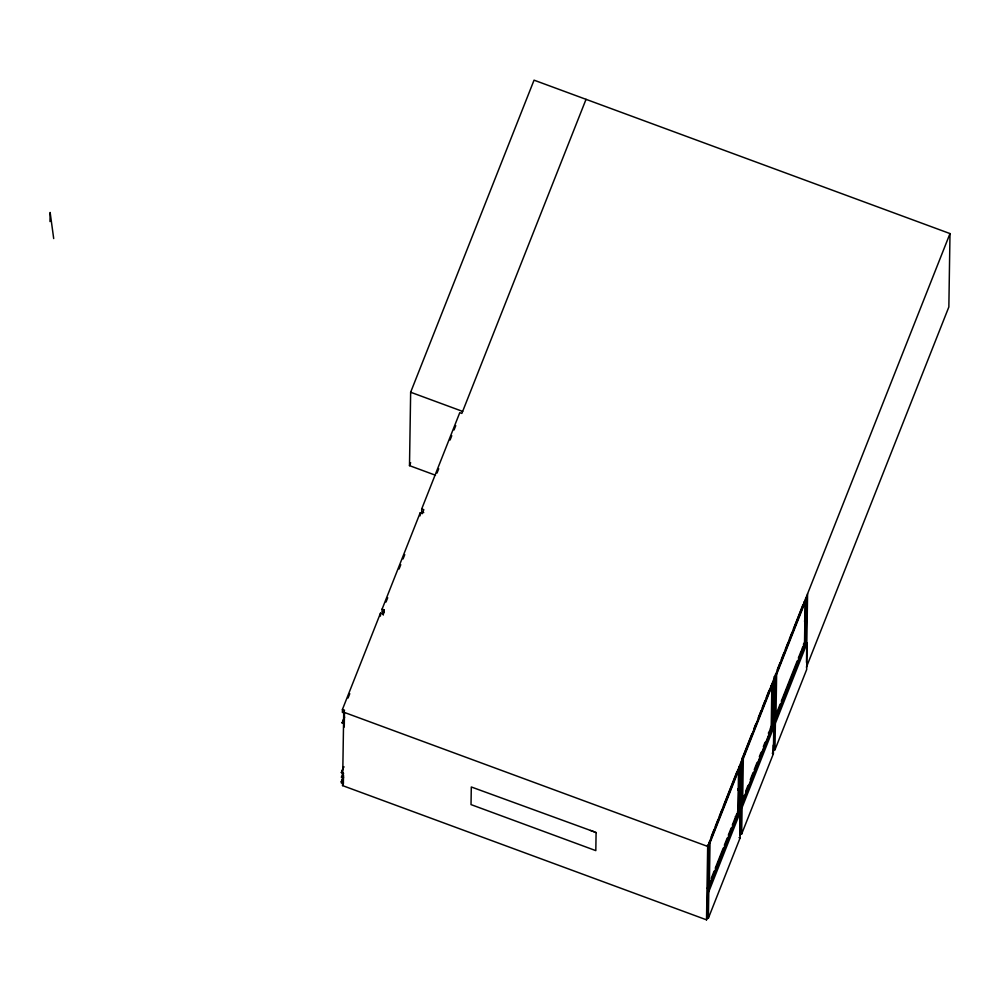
<?xml version="1.0" encoding="UTF-8"?>
<svg xmlns="http://www.w3.org/2000/svg" width="1000" height="1000" viewBox="0 0 1000 1000"><rect width="100%" height="100%" fill="white"/><g stroke="black" fill="none" stroke-linecap="round" stroke-linejoin="round"><path stroke-width="1.5" d="M50 221.55L50.138 212.45L53.7 238.562M343 777.35L341.3 781.65L341.275 782.825L343.363 783.6L342.562 785.6L706.525 919.837L707.312 917.825L707.738 891.4L739.45 811.2L740.487 811.575L740.075 838L708.363 918.213L707.312 917.825M343.512 773.462L341.438 772.412L343.725 766.637M344.3 723.988L342.225 722.638L344.5 716.888M586.038 99.338L461.85 413.413L459.775 412.65L421.712 508.9L423.8 509.675L422.212 513.675L420.138 512.913L382.075 609.163L384.15 609.925L382.575 613.938L380.487 613.175L342.438 709.425L342.388 712.362L344.462 713.125L344.25 727.062M342.562 785.6L343.725 712.2L344.513 710.188L342.438 709.425M343.363 783.6L343.5 774.938M380.438 616.112L380.487 613.175M382.025 612.1L382.075 609.163M383.312 615.062L383.363 611.938M384.113 612.863L384.15 609.925M435.5 475.238L409.5 465.637L410.65 392.238L534.05 80.162L950 233.575L948.85 306.975L806.425 667.175M420.087 515.85L420.138 512.913M421.712 508.9L421.675 511.838L423.75 512.6M596.087 833L595.812 850.625L471.025 804.6L471.3 786.975L596.263 832.55M706.525 919.837L707.675 846.425L950 233.575M708.45 845.6L707.75 890.225L739.463 810.025L740.163 765.387L708.45 845.6L707.412 845.212M708.363 918.213L708.775 891.787L740.487 811.575M710.025 842.763L708.975 842.375L708.312 884.663L709.35 885.05L710.025 842.763L738.562 770.575L737.525 770.188M738.562 770.575L737.9 812.862L709.35 885.05M737.375 812.312L738.425 809.638L739.1 766.55M739.4 814.3L739.45 811.2M740.975 762.212L739.825 835.612L740.612 833.612L741.038 807.188L772.75 726.975L773.787 727.362L773.375 753.787L741.663 834L740.612 833.612M741.05 806.012L741.75 761.375L773.462 681.175L772.763 725.8L741.05 806.012L740.013 805.625M770.825 685.975L771.862 686.35L771.2 728.637L742.65 800.825L741.612 800.438L742.275 758.162L751.988 733.612M741.663 834L742.075 807.562L773.787 727.362M742.65 800.825L743.325 758.538L771.862 686.35M770.675 728.088L771.725 725.413L772.375 683.863M773.125 751.4L773.225 745.15M773.487 727.975L774.275 677.987M773.913 749.388L774.338 722.962L806.05 642.763L807.087 643.138L806.675 669.562L774.963 749.775L773.913 749.388L772.337 753.4L773.375 753.787M775.05 677.163L774.35 721.787L806.062 641.587L806.762 596.95L775.05 677.163L774.013 676.775M774.963 749.775L775.375 723.35L807.087 643.138M776.625 674.325L775.575 673.938L774.912 716.225L775.95 716.6L776.625 674.325L805.163 602.137L804.125 601.75M775.95 716.6L804.5 644.412L805.163 602.137M804.475 645.588L803.438 645.212L805.025 641.2L805.7 598.112M806.5 662.487L807.575 593.775M804.5 621.3L804.812 620.413M804.638 620.95L804.862 620.2M409.5 465.637L410.65 462.738M348.062 698L349.775 693.688M386 602.038L387.713 597.737M399.075 569L400.775 564.688M403.05 558.95L404.75 554.637M437.013 473.05L438.713 468.738M450.075 440.012L451.775 435.7M454.05 429.95L455.75 425.637M342.212 723.225L344.5 717.45M341.438 772.7L343.713 766.95M343.075 772.8L341.362 777.25L343.45 778.025M341.85 781.4L343.55 777.087M711.263 836.6L714.112 829.388M715.263 826.5L718.112 819.275M719.25 816.388L722.113 809.175M723.25 806.287L736.95 771.637M753.7 729.287L755.975 723.512M758.263 717.738L761.112 710.512M762.262 707.625L765.113 700.413M766.263 697.525L769.112 690.3M777.288 669.613L780.15 662.387M781.287 659.5L784.137 652.288M785.288 649.4L788.138 642.175M789.275 639.288L792.138 632.075M793.275 629.188L802.987 604.637M741.612 800.438L742.763 797.55M707.275 888.413L710.125 881.213M711.263 878.337L714.112 871.137M715.25 868.263L723.213 848.125M724.35 845.25L727.188 838.05M728.325 835.175L731.175 827.987M732.312 825.1L735.15 817.913L736.2 818.3M735.713 816.488L736.838 813.65L737.875 814.038M740.575 804.188L744 795.55M745.7 791.237L747.975 785.487M750.25 779.725L753.1 772.537M754.237 769.663L757.075 762.463M759.35 756.712L761.062 752.4M763.337 746.637L765.037 742.325M773.312 721.413L776.162 714.212M777.3 711.338L780.138 704.137M781.275 701.263L797.2 660.987M798.337 658.1L801.188 650.913M802.875 646.625L801.75 649.475L802.8 649.85M410.65 392.238L462.65 411.413M805.025 641.2L806.062 641.587M803.462 644.038L804.5 644.412M774.338 722.962L775.375 723.35M771.725 725.413L772.763 725.8M770.163 728.25L771.2 728.637M771.175 729.812L770.138 729.425L768.45 733.688L769.5 734.075M768.475 732.513L769.513 732.9M742.275 758.162L743.325 758.538M741.038 807.188L742.075 807.562M738.425 809.638L739.463 810.025M735.175 816.737L736.213 817.125M739.038 837.625L740.075 838M343.725 712.2L707.675 846.425M342.225 722.638L344.3 723.4M590.462 830.413L594.812 832.025M707.738 891.4L708.775 891.787M341.438 772.412L343.525 773.175M341.3 781.65L343.375 782.425M737.725 789.925L738.25 788.6L737.725 789.925"/></g></svg>
